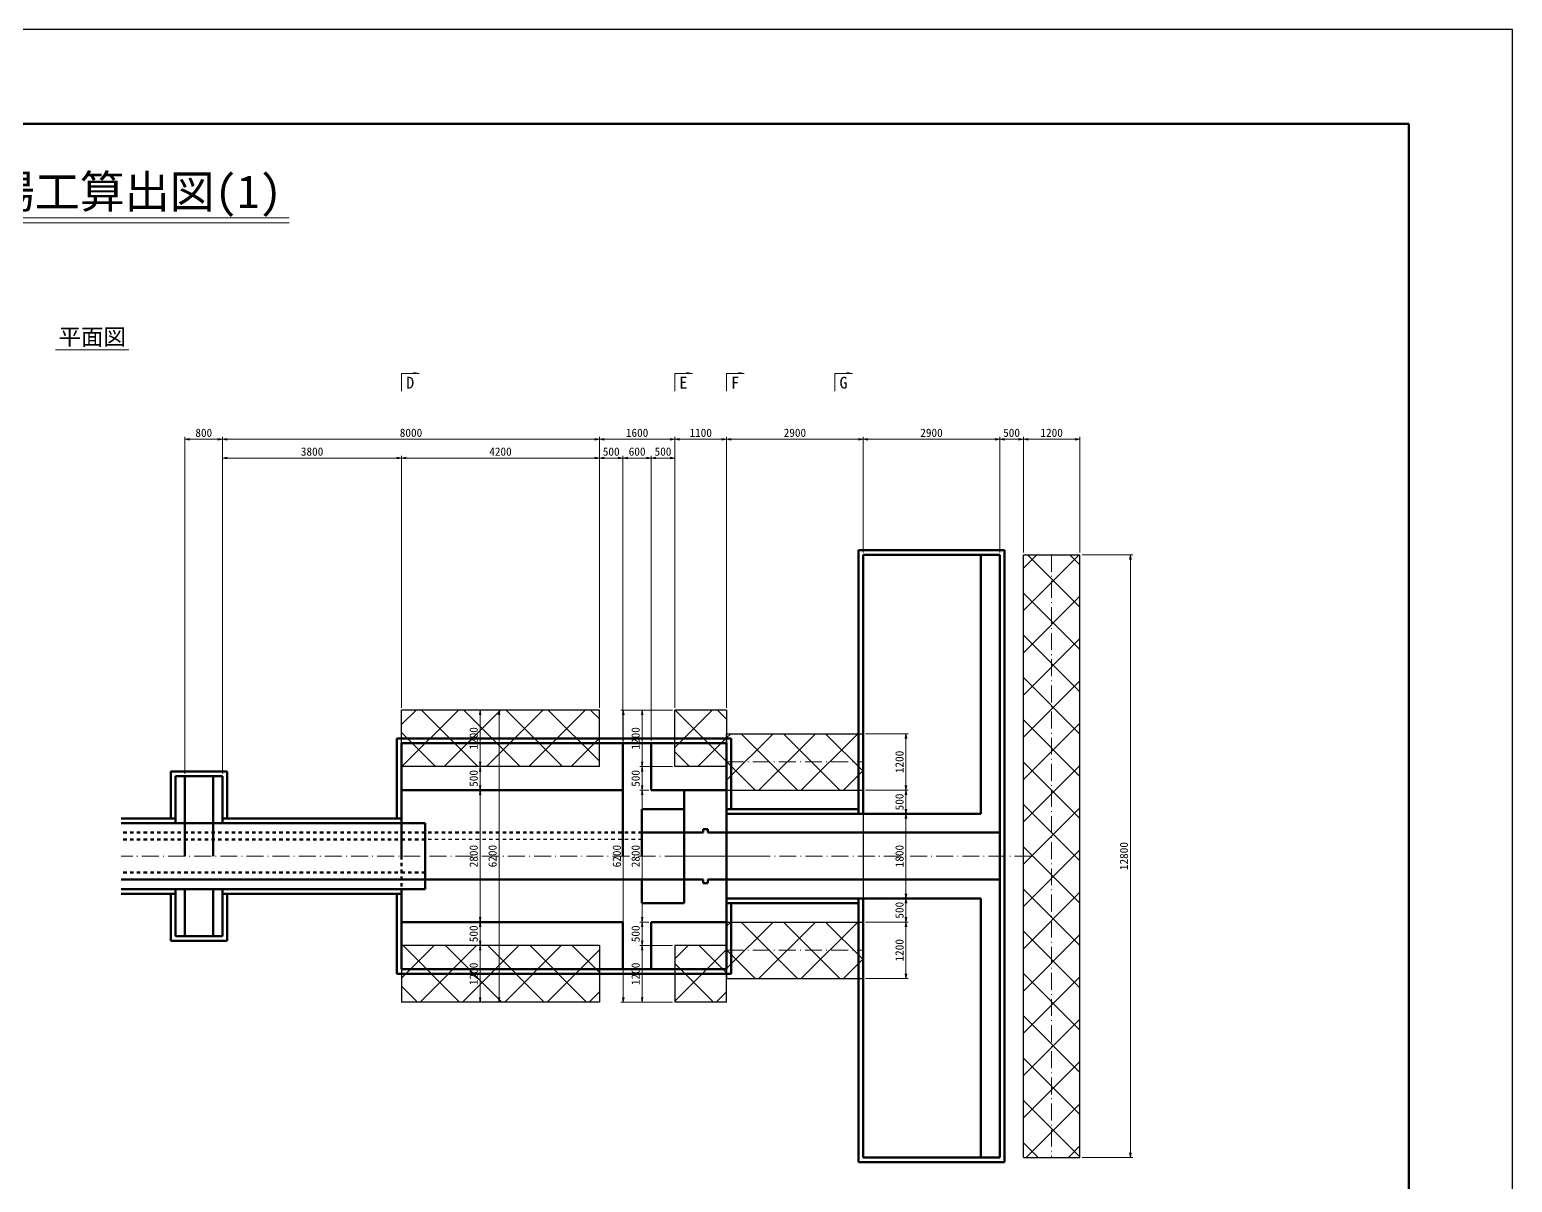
# Model space of a CAD drawing. Header units: millimetres. Extents: x 24033 to 83433, y -97239 to -13239.
# Drawn here: x 51956 to 83433, y -37718 to -13239 of the extents above; entities that cross this region are included whole.
import ezdxf
from ezdxf.enums import TextEntityAlignment as Align

# ---------------------------------------------------------------- set-up
doc = ezdxf.new("R2010")
doc.units = ezdxf.units.MM
doc.header["$LTSCALE"] = 60
doc.header["$PDSIZE"] = 300
for name, pattern in [('SXF_一点短鎖線', [9.25, 6, -1.5, 0.25, -1.5]), ('SXF_跳び破線', [12, 6, -6]), ('破線', [7.5, 6, -1.5])]:
    doc.linetypes.add(name, pattern=pattern)
doc.layers.get('Defpoints').update_dxf_attribs({"color": 151})
for name, color, linetype, lineweight in [('D-BMK', 2, 'SXF_一点短鎖線', 13), ('D-BYP-STR4', 6, 'Continuous', 25), ('D-BYP-STR8', 150, 'Continuous', 50), ('D-STR', 1, 'Continuous', 50), ('D-STR-DIM', 7, 'Continuous', 13), ('D-STR-HTXT', 7, 'Continuous', 13), ('D-TTL', 2, 'Continuous', 140), ('D-TTL-LINE', 7, 'Continuous', 13), ('D-TTL-TXT', 7, 'Continuous', 13)]:
    doc.layers.add(name, color=color, linetype=linetype, lineweight=lineweight)
doc.styles.add('MS ゴシック', font='')
doc.styles.add('YOKO_GOTHIC', font='')
doc.styles.add('ＭＳ ゴシック', font='')
doc.styles.get('MS ゴシック').set_extended_font_data('MS Gothic')
doc.styles.get('YOKO_GOTHIC').set_extended_font_data('MS Gothic')
doc.styles.get('ＭＳ ゴシック').set_extended_font_data('MS Gothic')
doc.dimstyles.new('S50', dxfattribs={"dimscale": 50, "dimtxt": 3.5, "dimasz": 2, "dimexe": 1, "dimexo": 1, "dimgap": 1, "dimtad": 1, "dimdec": 0, "dimzin": 1, "dimdsep": 46, "dimtxsty": 'YOKO_GOTHIC', "dimblk": 'OPEN', "dimcen": 0, "dimclrd": 256, "dimclre": 256, "dimclrt": 256, "dimaunit": 1, "dimadec": 3, "dimazin": 0, "dimtfac": 1, "dimtdec": 0, "dimtix": 1, "dimtmove": 2, "dimatfit": 3, "dimldrblk": 'OPEN', "dimfxl": 1, "dimlwd": -1, "dimlwe": -1, "dimarcsym": 0})
pattern_1 = [(45, (131608.64, -25388.3), (-449.013, 449.013), [])]
pattern_2 = [(135, (131608.64, -25388.3), (-449.013, -449.013), [])]

# ---------------------------------------------------------------- blocks, each defined once
blk = doc.blocks.new('_Open')
at = {"color": 0, "linetype": 'ByBlock', "lineweight": -2}
for p, q in [((-1, 0.17), (0, 0)), ((-1, -0.17), (0, 0)), ((0, 0), (-1, 0))]:
    blk.add_line(p, q, dxfattribs=at)
blk = doc.blocks.new('*D804')
at = {"layer": 'D-STR-DIM', "transparency": 16777216}
for p, q in [((73052, -24340), (73052, -21888)), ((74152, -21938), (73152, -21938)), ((74252, -24340), (74252, -21888))]:
    blk.add_line(p, q, dxfattribs=at)
at = {"layer": 'Defpoints', "color": 0, "transparency": 16777216}
for p in [(73052, -21938), (73052, -24390), (74252, -24390)]:
    blk.add_point(p, dxfattribs=at)
at = {"layer": 'D-STR-DIM', "transparency": 16777216, "xscale": 100, "yscale": 100, "zscale": 100, "rotation": 180}
blk.add_blockref('_Open', (73052, -21938), dxfattribs=at)
at = {"layer": 'D-STR-DIM', "transparency": 16777216, "xscale": 100, "yscale": 100, "zscale": 100}
blk.add_blockref('_Open', (74252, -21938), dxfattribs=at)
at = {"layer": 'D-STR-DIM', "transparency": 16777216, "insert": (73652, -21801), "char_height": 175, "attachment_point": 5, "style": 'YOKO_GOTHIC'}
blk.add_mtext('1200', dxfattribs=at)
blk = doc.blocks.new('*D805')
at = {"layer": 'D-STR-DIM', "transparency": 16777216}
for p, q in [((72552, -24340), (72552, -21888)), ((72952, -21938), (72652, -21938)), ((73052, -24340), (73052, -21888))]:
    blk.add_line(p, q, dxfattribs=at)
at = {"layer": 'Defpoints', "color": 0, "transparency": 16777216}
for p in [(72552, -21938), (72552, -24390), (73052, -24390)]:
    blk.add_point(p, dxfattribs=at)
at = {"layer": 'D-STR-DIM', "transparency": 16777216, "xscale": 100, "yscale": 100, "zscale": 100, "rotation": 180}
blk.add_blockref('_Open', (72552, -21938), dxfattribs=at)
at = {"layer": 'D-STR-DIM', "transparency": 16777216, "xscale": 100, "yscale": 100, "zscale": 100}
blk.add_blockref('_Open', (73052, -21938), dxfattribs=at)
at = {"layer": 'D-STR-DIM', "transparency": 16777216, "insert": (72802, -21801), "char_height": 175, "attachment_point": 5, "style": 'YOKO_GOTHIC'}
blk.add_mtext('500', dxfattribs=at)
blk = doc.blocks.new('*D806')
at = {"layer": 'D-STR-DIM', "transparency": 16777216}
for p, q in [((69652, -24340), (69652, -21888)), ((72452, -21938), (69752, -21938)), ((72552, -24340), (72552, -21888))]:
    blk.add_line(p, q, dxfattribs=at)
at = {"layer": 'Defpoints', "color": 0, "transparency": 16777216}
for p in [(69652, -21938), (69652, -24390), (72552, -24390)]:
    blk.add_point(p, dxfattribs=at)
at = {"layer": 'D-STR-DIM', "transparency": 16777216, "xscale": 100, "yscale": 100, "zscale": 100, "rotation": 180}
blk.add_blockref('_Open', (69652, -21938), dxfattribs=at)
at = {"layer": 'D-STR-DIM', "transparency": 16777216, "xscale": 100, "yscale": 100, "zscale": 100}
blk.add_blockref('_Open', (72552, -21938), dxfattribs=at)
at = {"layer": 'D-STR-DIM', "transparency": 16777216, "insert": (71102, -21801), "char_height": 175, "attachment_point": 5, "style": 'YOKO_GOTHIC'}
blk.add_mtext('2900', dxfattribs=at)
blk = doc.blocks.new('*D807')
at = {"layer": 'D-STR-DIM', "transparency": 16777216}
for p, q in [((66752, -27640), (66752, -21888)), ((69552, -21938), (66852, -21938)), ((69652, -24340), (69652, -21888))]:
    blk.add_line(p, q, dxfattribs=at)
at = {"layer": 'Defpoints', "color": 0, "transparency": 16777216}
for p in [(66752, -21938), (69652, -24390), (66752, -27690)]:
    blk.add_point(p, dxfattribs=at)
at = {"layer": 'D-STR-DIM', "transparency": 16777216, "xscale": 100, "yscale": 100, "zscale": 100, "rotation": 180}
blk.add_blockref('_Open', (66752, -21938), dxfattribs=at)
at = {"layer": 'D-STR-DIM', "transparency": 16777216, "xscale": 100, "yscale": 100, "zscale": 100}
blk.add_blockref('_Open', (69652, -21938), dxfattribs=at)
at = {"layer": 'D-STR-DIM', "transparency": 16777216, "insert": (68202, -21801), "char_height": 175, "attachment_point": 5, "style": 'YOKO_GOTHIC'}
blk.add_mtext('2900', dxfattribs=at)
blk = doc.blocks.new('*D808')
at = {"layer": 'D-STR-DIM', "transparency": 16777216}
for p, q in [((65652, -27640), (65652, -21888)), ((66652, -21938), (65752, -21938)), ((66752, -27640), (66752, -21888))]:
    blk.add_line(p, q, dxfattribs=at)
at = {"layer": 'Defpoints', "color": 0, "transparency": 16777216}
for p in [(65652, -21938), (65652, -27690), (66752, -27690)]:
    blk.add_point(p, dxfattribs=at)
at = {"layer": 'D-STR-DIM', "transparency": 16777216, "xscale": 100, "yscale": 100, "zscale": 100, "rotation": 180}
blk.add_blockref('_Open', (65652, -21938), dxfattribs=at)
at = {"layer": 'D-STR-DIM', "transparency": 16777216, "xscale": 100, "yscale": 100, "zscale": 100}
blk.add_blockref('_Open', (66752, -21938), dxfattribs=at)
at = {"layer": 'D-STR-DIM', "transparency": 16777216, "insert": (66202, -21801), "char_height": 175, "attachment_point": 5, "style": 'YOKO_GOTHIC'}
blk.add_mtext('1100', dxfattribs=at)
blk = doc.blocks.new('*D809')
at = {"layer": 'D-STR-DIM', "transparency": 16777216}
for p, q in [((64052, -27640), (64052, -21888)), ((65552, -21938), (64152, -21938)), ((65652, -27640), (65652, -21888))]:
    blk.add_line(p, q, dxfattribs=at)
at = {"layer": 'Defpoints', "color": 0, "transparency": 16777216}
for p in [(64052, -21938), (64052, -27690), (65652, -27690)]:
    blk.add_point(p, dxfattribs=at)
at = {"layer": 'D-STR-DIM', "transparency": 16777216, "xscale": 100, "yscale": 100, "zscale": 100, "rotation": 180}
blk.add_blockref('_Open', (64052, -21938), dxfattribs=at)
at = {"layer": 'D-STR-DIM', "transparency": 16777216, "xscale": 100, "yscale": 100, "zscale": 100}
blk.add_blockref('_Open', (65652, -21938), dxfattribs=at)
at = {"layer": 'D-STR-DIM', "transparency": 16777216, "insert": (64852, -21801), "char_height": 175, "attachment_point": 5, "style": 'YOKO_GOTHIC'}
blk.add_mtext('1600', dxfattribs=at)
blk = doc.blocks.new('*D810')
at = {"layer": 'D-STR-DIM', "transparency": 16777216}
for p, q in [((56052, -29040), (56052, -21888)), ((63952, -21938), (56152, -21938)), ((64052, -27640), (64052, -21888))]:
    blk.add_line(p, q, dxfattribs=at)
at = {"layer": 'Defpoints', "color": 0, "transparency": 16777216}
for p in [(56052, -21938), (64052, -27690), (56052, -29090)]:
    blk.add_point(p, dxfattribs=at)
at = {"layer": 'D-STR-DIM', "transparency": 16777216, "xscale": 100, "yscale": 100, "zscale": 100, "rotation": 180}
blk.add_blockref('_Open', (56052, -21938), dxfattribs=at)
at = {"layer": 'D-STR-DIM', "transparency": 16777216, "xscale": 100, "yscale": 100, "zscale": 100}
blk.add_blockref('_Open', (64052, -21938), dxfattribs=at)
at = {"layer": 'D-STR-DIM', "transparency": 16777216, "insert": (60052, -21801), "char_height": 175, "attachment_point": 5, "style": 'YOKO_GOTHIC'}
blk.add_mtext('8000', dxfattribs=at)
blk = doc.blocks.new('*D811')
at = {"layer": 'D-STR-DIM', "transparency": 16777216}
for p, q in [((55252, -29040), (55252, -21888)), ((55952, -21938), (55352, -21938)), ((56052, -29040), (56052, -21888))]:
    blk.add_line(p, q, dxfattribs=at)
at = {"layer": 'Defpoints', "color": 0, "transparency": 16777216}
for p in [(55252, -21938), (55252, -29090), (56052, -29090)]:
    blk.add_point(p, dxfattribs=at)
at = {"layer": 'D-STR-DIM', "transparency": 16777216, "xscale": 100, "yscale": 100, "zscale": 100, "rotation": 180}
blk.add_blockref('_Open', (55252, -21938), dxfattribs=at)
at = {"layer": 'D-STR-DIM', "transparency": 16777216, "xscale": 100, "yscale": 100, "zscale": 100}
blk.add_blockref('_Open', (56052, -21938), dxfattribs=at)
at = {"layer": 'D-STR-DIM', "transparency": 16777216, "insert": (55652, -21801), "char_height": 175, "attachment_point": 5, "style": 'YOKO_GOTHIC'}
blk.add_mtext('800', dxfattribs=at)
blk = doc.blocks.new('*D817')
at = {"layer": 'D-STR-DIM', "transparency": 16777216}
for p, q in [((64052, -27640), (64052, -22288)), ((64152, -22338), (64452, -22338)), ((64552, -28340), (64552, -22288))]:
    blk.add_line(p, q, dxfattribs=at)
at = {"layer": 'Defpoints', "color": 0, "transparency": 16777216}
for p in [(64552, -22338), (64052, -27690), (64552, -28390)]:
    blk.add_point(p, dxfattribs=at)
at = {"layer": 'D-STR-DIM', "transparency": 16777216, "xscale": 100, "yscale": 100, "zscale": 100, "rotation": 180}
blk.add_blockref('_Open', (64052, -22338), dxfattribs=at)
at = {"layer": 'D-STR-DIM', "transparency": 16777216, "xscale": 100, "yscale": 100, "zscale": 100}
blk.add_blockref('_Open', (64552, -22338), dxfattribs=at)
at = {"layer": 'D-STR-DIM', "transparency": 16777216, "insert": (64302, -22201), "char_height": 175, "attachment_point": 5, "style": 'YOKO_GOTHIC'}
blk.add_mtext('500', dxfattribs=at)
blk = doc.blocks.new('*D818')
at = {"layer": 'D-STR-DIM', "transparency": 16777216}
for p, q in [((64552, -28340), (64552, -22288)), ((64652, -22338), (65052, -22338)), ((65152, -28340), (65152, -22288))]:
    blk.add_line(p, q, dxfattribs=at)
at = {"layer": 'Defpoints', "color": 0, "transparency": 16777216}
for p in [(65152, -22338), (64552, -28390), (65152, -28390)]:
    blk.add_point(p, dxfattribs=at)
at = {"layer": 'D-STR-DIM', "transparency": 16777216, "xscale": 100, "yscale": 100, "zscale": 100, "rotation": 180}
blk.add_blockref('_Open', (64552, -22338), dxfattribs=at)
at = {"layer": 'D-STR-DIM', "transparency": 16777216, "xscale": 100, "yscale": 100, "zscale": 100}
blk.add_blockref('_Open', (65152, -22338), dxfattribs=at)
at = {"layer": 'D-STR-DIM', "transparency": 16777216, "insert": (64852, -22201), "char_height": 175, "attachment_point": 5, "style": 'YOKO_GOTHIC'}
blk.add_mtext('600', dxfattribs=at)
blk = doc.blocks.new('*D819')
at = {"layer": 'D-STR-DIM', "transparency": 16777216}
for p, q in [((65152, -28340), (65152, -22288)), ((65252, -22338), (65552, -22338)), ((65652, -27640), (65652, -22288))]:
    blk.add_line(p, q, dxfattribs=at)
at = {"layer": 'Defpoints', "color": 0, "transparency": 16777216}
for p in [(65652, -22338), (65652, -27690), (65152, -28390)]:
    blk.add_point(p, dxfattribs=at)
at = {"layer": 'D-STR-DIM', "transparency": 16777216, "xscale": 100, "yscale": 100, "zscale": 100, "rotation": 180}
blk.add_blockref('_Open', (65152, -22338), dxfattribs=at)
at = {"layer": 'D-STR-DIM', "transparency": 16777216, "xscale": 100, "yscale": 100, "zscale": 100}
blk.add_blockref('_Open', (65652, -22338), dxfattribs=at)
at = {"layer": 'D-STR-DIM', "transparency": 16777216, "insert": (65402, -22201), "char_height": 175, "attachment_point": 5, "style": 'YOKO_GOTHIC'}
blk.add_mtext('500', dxfattribs=at)
blk = doc.blocks.new('*D820')
at = {"layer": 'D-STR-DIM', "transparency": 16777216}
for p, q in [((56052, -29040), (56052, -22288)), ((56152, -22338), (59752, -22338)), ((59852, -27640), (59852, -22288))]:
    blk.add_line(p, q, dxfattribs=at)
at = {"layer": 'Defpoints', "color": 0, "transparency": 16777216}
for p in [(59852, -22338), (59852, -27690), (56052, -29090)]:
    blk.add_point(p, dxfattribs=at)
at = {"layer": 'D-STR-DIM', "transparency": 16777216, "xscale": 100, "yscale": 100, "zscale": 100, "rotation": 180}
blk.add_blockref('_Open', (56052, -22338), dxfattribs=at)
at = {"layer": 'D-STR-DIM', "transparency": 16777216, "xscale": 100, "yscale": 100, "zscale": 100}
blk.add_blockref('_Open', (59852, -22338), dxfattribs=at)
at = {"layer": 'D-STR-DIM', "transparency": 16777216, "insert": (57952, -22201), "char_height": 175, "attachment_point": 5, "style": 'YOKO_GOTHIC'}
blk.add_mtext('3800', dxfattribs=at)
blk = doc.blocks.new('*D821')
at = {"layer": 'D-STR-DIM', "transparency": 16777216}
for p, q in [((59852, -27640), (59852, -22288)), ((59952, -22338), (63952, -22338)), ((64052, -27640), (64052, -22288))]:
    blk.add_line(p, q, dxfattribs=at)
at = {"layer": 'Defpoints', "color": 0, "transparency": 16777216}
for p in [(64052, -22338), (59852, -27690), (64052, -27690)]:
    blk.add_point(p, dxfattribs=at)
at = {"layer": 'D-STR-DIM', "transparency": 16777216, "xscale": 100, "yscale": 100, "zscale": 100, "rotation": 180}
blk.add_blockref('_Open', (59852, -22338), dxfattribs=at)
at = {"layer": 'D-STR-DIM', "transparency": 16777216, "xscale": 100, "yscale": 100, "zscale": 100}
blk.add_blockref('_Open', (64052, -22338), dxfattribs=at)
at = {"layer": 'D-STR-DIM', "transparency": 16777216, "insert": (61952, -22201), "char_height": 175, "attachment_point": 5, "style": 'YOKO_GOTHIC'}
blk.add_mtext('4200', dxfattribs=at)
blk = doc.blocks.new('*D834')
at = {"layer": 'D-STR-DIM', "transparency": 16777216}
for p, q in [((74302, -24390), (75376, -24390)), ((75326, -24490), (75326, -37090)), ((74302, -37190), (75376, -37190))]:
    blk.add_line(p, q, dxfattribs=at)
at = {"layer": 'Defpoints', "color": 0, "transparency": 16777216}
for p in [(74252, -24390), (74252, -37190), (75326, -37190)]:
    blk.add_point(p, dxfattribs=at)
at = {"layer": 'D-STR-DIM', "transparency": 16777216, "xscale": 100, "yscale": 100, "zscale": 100}
for p, rotation in [((75326, -24390), 90), ((75326, -37190), 270)]:
    blk.add_blockref('_Open', p, dxfattribs=dict(at, rotation=rotation))
at = {"layer": 'D-STR-DIM', "transparency": 16777216, "insert": (75188, -30790), "char_height": 175, "attachment_point": 5, "rotation": 90, "style": 'YOKO_GOTHIC'}
blk.add_mtext('12800', dxfattribs=at)
blk = doc.blocks.new('*D835')
at = {"layer": 'D-STR-DIM', "transparency": 16777216}
for p, q in [((69702, -28190), (70610, -28190)), ((70560, -28290), (70560, -29290)), ((69702, -29390), (70610, -29390))]:
    blk.add_line(p, q, dxfattribs=at)
at = {"layer": 'Defpoints', "color": 0, "transparency": 16777216}
for p in [(69652, -28190), (69652, -29390), (70560, -29390)]:
    blk.add_point(p, dxfattribs=at)
at = {"layer": 'D-STR-DIM', "transparency": 16777216, "xscale": 100, "yscale": 100, "zscale": 100}
for p, rotation in [((70560, -28190), 90), ((70560, -29390), 270)]:
    blk.add_blockref('_Open', p, dxfattribs=dict(at, rotation=rotation))
at = {"layer": 'D-STR-DIM', "transparency": 16777216, "insert": (70423, -28790), "char_height": 175, "attachment_point": 5, "rotation": 90, "style": 'YOKO_GOTHIC'}
blk.add_mtext('1200', dxfattribs=at)
blk = doc.blocks.new('*D836')
at = {"layer": 'D-STR-DIM', "transparency": 16777216}
for p, q in [((69702, -29390), (70610, -29390)), ((70560, -29490), (70560, -29790))]:
    blk.add_line(p, q, dxfattribs=at)
at = {"layer": 'Defpoints', "color": 0, "transparency": 16777216}
for p in [(69652, -29390), (70560, -29890), (70560, -29890)]:
    blk.add_point(p, dxfattribs=at)
at = {"layer": 'D-STR-DIM', "transparency": 16777216, "xscale": 100, "yscale": 100, "zscale": 100}
for p, rotation in [((70560, -29390), 90), ((70560, -29890), 270)]:
    blk.add_blockref('_Open', p, dxfattribs=dict(at, rotation=rotation))
at = {"layer": 'D-STR-DIM', "transparency": 16777216, "insert": (70423, -29640), "char_height": 175, "attachment_point": 5, "rotation": 90, "style": 'YOKO_GOTHIC'}
blk.add_mtext('500', dxfattribs=at)
blk = doc.blocks.new('*D837')
at = {"layer": 'D-STR-DIM', "transparency": 16777216}
blk.add_line((70560, -29990), (70560, -31590), dxfattribs=at)
at = {"layer": 'Defpoints', "color": 0, "transparency": 16777216}
for p in [(70560, -29890), (70560, -31690), (70560, -31690)]:
    blk.add_point(p, dxfattribs=at)
at = {"layer": 'D-STR-DIM', "transparency": 16777216, "xscale": 100, "yscale": 100, "zscale": 100}
for p, rotation in [((70560, -29890), 90), ((70560, -31690), 270)]:
    blk.add_blockref('_Open', p, dxfattribs=dict(at, rotation=rotation))
at = {"layer": 'D-STR-DIM', "transparency": 16777216, "insert": (70423, -30790), "char_height": 175, "attachment_point": 5, "rotation": 90, "style": 'YOKO_GOTHIC'}
blk.add_mtext('1800', dxfattribs=at)
blk = doc.blocks.new('*D838')
at = {"layer": 'D-STR-DIM', "transparency": 16777216}
for p, q in [((70560, -31790), (70560, -32090)), ((69702, -32190), (70610, -32190))]:
    blk.add_line(p, q, dxfattribs=at)
at = {"layer": 'Defpoints', "color": 0, "transparency": 16777216}
for p in [(70560, -31690), (69652, -32190), (70560, -32190)]:
    blk.add_point(p, dxfattribs=at)
at = {"layer": 'D-STR-DIM', "transparency": 16777216, "xscale": 100, "yscale": 100, "zscale": 100}
for p, rotation in [((70560, -31690), 90), ((70560, -32190), 270)]:
    blk.add_blockref('_Open', p, dxfattribs=dict(at, rotation=rotation))
at = {"layer": 'D-STR-DIM', "transparency": 16777216, "insert": (70423, -31940), "char_height": 175, "attachment_point": 5, "rotation": 90, "style": 'YOKO_GOTHIC'}
blk.add_mtext('500', dxfattribs=at)
blk = doc.blocks.new('*D839')
at = {"layer": 'D-STR-DIM', "transparency": 16777216}
for p, q in [((69702, -32190), (70610, -32190)), ((70560, -32290), (70560, -33290)), ((69702, -33390), (70610, -33390))]:
    blk.add_line(p, q, dxfattribs=at)
at = {"layer": 'Defpoints', "color": 0, "transparency": 16777216}
for p in [(69652, -32190), (69652, -33390), (70560, -33390)]:
    blk.add_point(p, dxfattribs=at)
at = {"layer": 'D-STR-DIM', "transparency": 16777216, "xscale": 100, "yscale": 100, "zscale": 100}
for p, rotation in [((70560, -32190), 90), ((70560, -33390), 270)]:
    blk.add_blockref('_Open', p, dxfattribs=dict(at, rotation=rotation))
at = {"layer": 'D-STR-DIM', "transparency": 16777216, "insert": (70423, -32790), "char_height": 175, "attachment_point": 5, "rotation": 90, "style": 'YOKO_GOTHIC'}
blk.add_mtext('1200', dxfattribs=at)
blk = doc.blocks.new('*D840')
at = {"layer": 'D-STR-DIM', "transparency": 16777216}
for p, q in [((65602, -27690), (64909, -27690)), ((64959, -27790), (64959, -28790)), ((65602, -28890), (64909, -28890))]:
    blk.add_line(p, q, dxfattribs=at)
at = {"layer": 'Defpoints', "color": 0, "transparency": 16777216}
for p in [(65652, -27690), (64959, -28890), (65652, -28890)]:
    blk.add_point(p, dxfattribs=at)
at = {"layer": 'D-STR-DIM', "transparency": 16777216, "xscale": 100, "yscale": 100, "zscale": 100}
for p, rotation in [((64959, -27690), 90), ((64959, -28890), 270)]:
    blk.add_blockref('_Open', p, dxfattribs=dict(at, rotation=rotation))
at = {"layer": 'D-STR-DIM', "transparency": 16777216, "insert": (64821, -28290), "char_height": 175, "attachment_point": 5, "rotation": 90, "style": 'YOKO_GOTHIC'}
blk.add_mtext('1200', dxfattribs=at)
blk = doc.blocks.new('*D841')
at = {"layer": 'D-STR-DIM', "transparency": 16777216}
for p, q in [((65602, -28890), (64909, -28890)), ((64959, -28990), (64959, -29290)), ((65102, -29390), (64909, -29390))]:
    blk.add_line(p, q, dxfattribs=at)
at = {"layer": 'Defpoints', "color": 0, "transparency": 16777216}
for p in [(65652, -28890), (64959, -29390), (65152, -29390)]:
    blk.add_point(p, dxfattribs=at)
at = {"layer": 'D-STR-DIM', "transparency": 16777216, "xscale": 100, "yscale": 100, "zscale": 100}
for p, rotation in [((64959, -28890), 90), ((64959, -29390), 270)]:
    blk.add_blockref('_Open', p, dxfattribs=dict(at, rotation=rotation))
at = {"layer": 'D-STR-DIM', "transparency": 16777216, "insert": (64821, -29140), "char_height": 175, "attachment_point": 5, "rotation": 90, "style": 'YOKO_GOTHIC'}
blk.add_mtext('500', dxfattribs=at)
blk = doc.blocks.new('*D842')
at = {"layer": 'D-STR-DIM', "transparency": 16777216}
for p, q in [((65102, -29390), (64909, -29390)), ((64959, -29490), (64959, -32090)), ((65102, -32190), (64909, -32190))]:
    blk.add_line(p, q, dxfattribs=at)
at = {"layer": 'Defpoints', "color": 0, "transparency": 16777216}
for p in [(65152, -29390), (64959, -32190), (65152, -32190)]:
    blk.add_point(p, dxfattribs=at)
at = {"layer": 'D-STR-DIM', "transparency": 16777216, "xscale": 100, "yscale": 100, "zscale": 100}
for p, rotation in [((64959, -29390), 90), ((64959, -32190), 270)]:
    blk.add_blockref('_Open', p, dxfattribs=dict(at, rotation=rotation))
at = {"layer": 'D-STR-DIM', "transparency": 16777216, "insert": (64821, -30790), "char_height": 175, "attachment_point": 5, "rotation": 90, "style": 'YOKO_GOTHIC'}
blk.add_mtext('2800', dxfattribs=at)
blk = doc.blocks.new('*D843')
at = {"layer": 'D-STR-DIM', "transparency": 16777216}
for p, q in [((65102, -32190), (64909, -32190)), ((64959, -32290), (64959, -32590)), ((65602, -32690), (64909, -32690))]:
    blk.add_line(p, q, dxfattribs=at)
at = {"layer": 'Defpoints', "color": 0, "transparency": 16777216}
for p in [(65152, -32190), (64959, -32690), (65652, -32690)]:
    blk.add_point(p, dxfattribs=at)
at = {"layer": 'D-STR-DIM', "transparency": 16777216, "xscale": 100, "yscale": 100, "zscale": 100}
for p, rotation in [((64959, -32190), 90), ((64959, -32690), 270)]:
    blk.add_blockref('_Open', p, dxfattribs=dict(at, rotation=rotation))
at = {"layer": 'D-STR-DIM', "transparency": 16777216, "insert": (64821, -32440), "char_height": 175, "attachment_point": 5, "rotation": 90, "style": 'YOKO_GOTHIC'}
blk.add_mtext('500', dxfattribs=at)
blk = doc.blocks.new('*D844')
at = {"layer": 'D-STR-DIM', "transparency": 16777216}
for p, q in [((65602, -32690), (64909, -32690)), ((64959, -32790), (64959, -33790)), ((65602, -33890), (64909, -33890))]:
    blk.add_line(p, q, dxfattribs=at)
at = {"layer": 'Defpoints', "color": 0, "transparency": 16777216}
for p in [(65652, -32690), (64959, -33890), (65652, -33890)]:
    blk.add_point(p, dxfattribs=at)
at = {"layer": 'D-STR-DIM', "transparency": 16777216, "xscale": 100, "yscale": 100, "zscale": 100}
for p, rotation in [((64959, -32690), 90), ((64959, -33890), 270)]:
    blk.add_blockref('_Open', p, dxfattribs=dict(at, rotation=rotation))
at = {"layer": 'D-STR-DIM', "transparency": 16777216, "insert": (64821, -33290), "char_height": 175, "attachment_point": 5, "rotation": 90, "style": 'YOKO_GOTHIC'}
blk.add_mtext('1200', dxfattribs=at)
blk = doc.blocks.new('*D726')
at = {"layer": 'D-STR-DIM', "transparency": 16777216}
for p, q in [((65602, -27690), (64509, -27690)), ((64559, -33790), (64559, -27790)), ((65602, -33890), (64509, -33890))]:
    blk.add_line(p, q, dxfattribs=at)
at = {"layer": 'Defpoints', "color": 0, "transparency": 16777216}
for p in [(64559, -27690), (65652, -27690), (65652, -33890)]:
    blk.add_point(p, dxfattribs=at)
at = {"layer": 'D-STR-DIM', "transparency": 16777216, "xscale": 100, "yscale": 100, "zscale": 100}
for p, rotation in [((64559, -27690), 90), ((64559, -33890), 270)]:
    blk.add_blockref('_Open', p, dxfattribs=dict(at, rotation=rotation))
at = {"layer": 'D-STR-DIM', "transparency": 16777216, "insert": (64421, -30790), "char_height": 175, "attachment_point": 5, "rotation": 90, "style": 'YOKO_GOTHIC'}
blk.add_mtext('6200', dxfattribs=at)
blk = doc.blocks.new('*D845')
at = {"layer": 'D-STR-DIM', "transparency": 16777216}
blk.add_line((61521, -27790), (61521, -28790), dxfattribs=at)
at = {"layer": 'Defpoints', "color": 0, "transparency": 16777216}
for p in [(61521, -27690), (61521, -28890), (61521, -28890)]:
    blk.add_point(p, dxfattribs=at)
at = {"layer": 'D-STR-DIM', "transparency": 16777216, "xscale": 100, "yscale": 100, "zscale": 100}
for p, rotation in [((61521, -27690), 90), ((61521, -28890), 270)]:
    blk.add_blockref('_Open', p, dxfattribs=dict(at, rotation=rotation))
at = {"layer": 'D-STR-DIM', "transparency": 16777216, "insert": (61383, -28290), "char_height": 175, "attachment_point": 5, "rotation": 90, "style": 'YOKO_GOTHIC'}
blk.add_mtext('1200', dxfattribs=at)
blk = doc.blocks.new('*D846')
at = {"layer": 'D-STR-DIM', "transparency": 16777216}
blk.add_line((61521, -28990), (61521, -29290), dxfattribs=at)
at = {"layer": 'Defpoints', "color": 0, "transparency": 16777216}
for p in [(61521, -28890), (61521, -29390), (61521, -29390)]:
    blk.add_point(p, dxfattribs=at)
at = {"layer": 'D-STR-DIM', "transparency": 16777216, "xscale": 100, "yscale": 100, "zscale": 100}
for p, rotation in [((61521, -28890), 90), ((61521, -29390), 270)]:
    blk.add_blockref('_Open', p, dxfattribs=dict(at, rotation=rotation))
at = {"layer": 'D-STR-DIM', "transparency": 16777216, "insert": (61383, -29140), "char_height": 175, "attachment_point": 5, "rotation": 90, "style": 'YOKO_GOTHIC'}
blk.add_mtext('500', dxfattribs=at)
blk = doc.blocks.new('*D847')
at = {"layer": 'D-STR-DIM', "transparency": 16777216}
blk.add_line((61521, -29490), (61521, -32090), dxfattribs=at)
at = {"layer": 'Defpoints', "color": 0, "transparency": 16777216}
for p in [(61521, -29390), (61521, -32190), (61521, -32190)]:
    blk.add_point(p, dxfattribs=at)
at = {"layer": 'D-STR-DIM', "transparency": 16777216, "xscale": 100, "yscale": 100, "zscale": 100}
for p, rotation in [((61521, -29390), 90), ((61521, -32190), 270)]:
    blk.add_blockref('_Open', p, dxfattribs=dict(at, rotation=rotation))
at = {"layer": 'D-STR-DIM', "transparency": 16777216, "insert": (61383, -30790), "char_height": 175, "attachment_point": 5, "rotation": 90, "style": 'YOKO_GOTHIC'}
blk.add_mtext('2800', dxfattribs=at)
blk = doc.blocks.new('*D848')
at = {"layer": 'D-STR-DIM', "transparency": 16777216}
blk.add_line((61521, -32290), (61521, -32590), dxfattribs=at)
at = {"layer": 'Defpoints', "color": 0, "transparency": 16777216}
for p in [(61521, -32190), (61521, -32690), (61521, -32690)]:
    blk.add_point(p, dxfattribs=at)
at = {"layer": 'D-STR-DIM', "transparency": 16777216, "xscale": 100, "yscale": 100, "zscale": 100}
for p, rotation in [((61521, -32190), 90), ((61521, -32690), 270)]:
    blk.add_blockref('_Open', p, dxfattribs=dict(at, rotation=rotation))
at = {"layer": 'D-STR-DIM', "transparency": 16777216, "insert": (61383, -32440), "char_height": 175, "attachment_point": 5, "rotation": 90, "style": 'YOKO_GOTHIC'}
blk.add_mtext('500', dxfattribs=at)
blk = doc.blocks.new('*D849')
at = {"layer": 'D-STR-DIM', "transparency": 16777216}
blk.add_line((61521, -32790), (61521, -33790), dxfattribs=at)
at = {"layer": 'Defpoints', "color": 0, "transparency": 16777216}
for p in [(61521, -32690), (61521, -33890), (61521, -33890)]:
    blk.add_point(p, dxfattribs=at)
at = {"layer": 'D-STR-DIM', "transparency": 16777216, "xscale": 100, "yscale": 100, "zscale": 100}
for p, rotation in [((61521, -32690), 90), ((61521, -33890), 270)]:
    blk.add_blockref('_Open', p, dxfattribs=dict(at, rotation=rotation))
at = {"layer": 'D-STR-DIM', "transparency": 16777216, "insert": (61383, -33290), "char_height": 175, "attachment_point": 5, "rotation": 90, "style": 'YOKO_GOTHIC'}
blk.add_mtext('1200', dxfattribs=at)
blk = doc.blocks.new('*D727')
at = {"layer": 'D-STR-DIM', "transparency": 16777216}
blk.add_line((61921, -27790), (61921, -33790), dxfattribs=at)
at = {"layer": 'Defpoints', "color": 0, "transparency": 16777216}
for p in [(61921, -27690), (61921, -33890), (61921, -33890)]:
    blk.add_point(p, dxfattribs=at)
at = {"layer": 'D-STR-DIM', "transparency": 16777216, "xscale": 100, "yscale": 100, "zscale": 100}
for p, rotation in [((61921, -27690), 90), ((61921, -33890), 270)]:
    blk.add_blockref('_Open', p, dxfattribs=dict(at, rotation=rotation))
at = {"layer": 'D-STR-DIM', "transparency": 16777216, "insert": (61783, -30790), "char_height": 175, "attachment_point": 5, "rotation": 90, "style": 'YOKO_GOTHIC'}
blk.add_mtext('6200', dxfattribs=at)

msp = doc.modelspace()

# ---------------------------------------------------------------- hatches: boundary and pattern name
at = {"layer": 'D-BYP-STR4'}
h = msp.add_hatch(dxfattribs=at)
h.set_pattern_fill('ANSI31', color=0, scale=200)
h.set_pattern_definition(pattern_1)
h.paths.add_polyline_path([(73052, -37189.9), (74252, -37189.9), (74252, -24389.9), (73052, -24389.9)])
h = msp.add_hatch(dxfattribs=at)
h.set_pattern_fill('ANSI31', color=0, scale=200, angle=90)
h.set_pattern_definition(pattern_2)
h.paths.add_polyline_path([(73052, -37189.9), (74252, -37189.9), (74252, -24389.9), (73052, -24389.9)])
h = msp.add_hatch(dxfattribs=at)
h.set_pattern_fill('ANSI31', color=0, scale=200, angle=90)
h.set_pattern_definition(pattern_2)
h.paths.add_polyline_path([(59851.7, -27689.9), (59851.7, -28889.9), (64052, -28889.9), (64052, -27689.9)])
h = msp.add_hatch(dxfattribs=at)
h.set_pattern_fill('ANSI31', color=0, scale=200)
h.set_pattern_definition(pattern_1)
h.paths.add_polyline_path([(59851.7, -27689.9), (59851.7, -28889.9), (64052, -28889.9), (64052, -27689.9)])
h = msp.add_hatch(dxfattribs=at)
h.set_pattern_fill('ANSI31', color=0, scale=200)
h.set_pattern_definition(pattern_1)
h.paths.add_polyline_path([(65652, -28889.9), (66752, -28889.9), (66752, -27689.9), (65652, -27689.9)])
h = msp.add_hatch(dxfattribs=at)
h.set_pattern_fill('ANSI31', color=0, scale=200, angle=90)
h.set_pattern_definition(pattern_2)
h.paths.add_polyline_path([(66752, -28889.9), (66752, -27689.9), (65652, -27689.9), (65652, -28889.9)])
h = msp.add_hatch(dxfattribs=at)
h.set_pattern_fill('ANSI31', color=0, scale=200, angle=90)
h.set_pattern_definition(pattern_2)
h.paths.add_polyline_path([(69652, -29389.9), (69652, -28189.9), (66752, -28189.9), (66752, -29389.9)])
h = msp.add_hatch(dxfattribs=at)
h.set_pattern_fill('ANSI31', color=0, scale=200)
h.set_pattern_definition(pattern_1)
h.paths.add_polyline_path([(66752, -28189.9), (66752, -29389.9), (69652, -29389.9), (69652, -28189.9)])
h = msp.add_hatch(dxfattribs=at)
h.set_pattern_fill('ANSI31', color=0, scale=200, angle=90)
h.set_pattern_definition([(135, (131608.64, -29388.3), (-449.013, -449.013), [])])
h.paths.add_polyline_path([(69652, -32189.9), (66752, -32189.9), (66752, -33389.9), (69652, -33389.9)])
h = msp.add_hatch(dxfattribs=at)
h.set_pattern_fill('ANSI31', color=0, scale=200)
h.set_pattern_definition([(45, (131608.64, -29388.3), (-449.013, 449.013), [])])
h.paths.add_polyline_path([(69652, -32189.9), (66752, -32189.9), (66752, -33389.9), (69652, -33389.9)])
h = msp.add_hatch(dxfattribs=at)
h.set_pattern_fill('ANSI31', color=0, scale=200, angle=90)
h.set_pattern_definition(pattern_2)
h.paths.add_polyline_path([(64052, -33889.9), (64052, -32689.9), (59851.7, -32689.9), (59851.7, -33889.9)])
h = msp.add_hatch(dxfattribs=at)
h.set_pattern_fill('ANSI31', color=0, scale=200)
h.set_pattern_definition(pattern_1)
h.paths.add_polyline_path([(64052, -33889.9), (64052, -32689.9), (59851.7, -32689.9), (59851.7, -33889.9)])
h = msp.add_hatch(dxfattribs=at)
h.set_pattern_fill('ANSI31', color=0, scale=200)
h.set_pattern_definition(pattern_1)
h.paths.add_polyline_path([(65652, -33889.9), (66752, -33889.9), (66752, -32689.9), (65652, -32689.9)])
h = msp.add_hatch(dxfattribs=at)
h.set_pattern_fill('ANSI31', color=0, scale=200, angle=90)
h.set_pattern_definition(pattern_2)
h.paths.add_polyline_path([(65652, -32689.9), (65652, -33889.9), (66752, -33889.9), (66752, -32689.9)])

# ---------------------------------------------------------------- linework, layer by layer
at = {"layer": 'D-BMK', "color": 0, "linetype": 'SXF_一点短鎖線'}
for p, q in [((73652, -24389.9), (73652, -37189.9)), ((66752, -28789.9), (69652, -28789.9)), ((67464.9, -30789.9), (53901.8, -30789.9)), ((73227.2, -30789.9), (65767.2, -30789.9)), ((66752, -32789.9), (69652, -32789.9))]:
    msp.add_line(p, q, dxfattribs=at)
at = {"layer": 'D-BYP-STR4', "color": 1}
for p, q in [((73052, -37189.9), (73052, -24389.9)), ((73052, -24389.9), (74252, -24389.9)), ((74252, -37189.9), (74252, -24389.9)), ((64052, -27689.9), (59851.7, -27689.9)), ((59851.7, -28889.9), (59851.7, -27689.9)), ((64052, -28889.9), (64052, -27689.9)), ((66752, -27689.9), (65652, -27689.9)), ((65652, -28889.9), (65652, -27689.9)), ((66752, -27689.9), (66752, -28889.9)), ((66752, -28189.9), (69652, -28189.9)), ((66752, -29389.9), (66752, -28189.9)), ((69652, -29389.9), (69652, -28189.9)), ((64052, -28889.9), (59851.7, -28889.9)), ((66752, -28889.9), (65652, -28889.9)), ((66752, -29389.9), (69652, -29389.9)), ((66752, -32189.9), (69652, -32189.9)), ((66752, -32189.9), (66752, -33389.9)), ((69652, -32189.9), (69652, -33389.9)), ((64052, -32689.9), (59851.7, -32689.9)), ((59851.7, -32689.9), (59851.7, -33889.9)), ((64052, -32689.9), (64052, -33889.9)), ((66752, -32689.9), (65652, -32689.9)), ((65652, -32689.9), (65652, -33889.9)), ((66752, -33889.9), (66752, -32689.9)), ((66752, -33389.9), (69652, -33389.9)), ((64052, -33889.9), (59851.7, -33889.9)), ((66752, -33889.9), (65652, -33889.9)), ((73052, -37189.9), (74252, -37189.9))]:
    msp.add_line(p, q, dxfattribs=at)
at = {"layer": 'D-BYP-STR4', "color": 0}
msp.add_line((69652, -29889.9), (69652, -31689.9), dxfattribs=at)
at = {"layer": 'D-BYP-STR8', "color": 0}
for p, q in [((55051.7, -29989.9), (53901.8, -29989.9)), ((59851.7, -30089.9), (53901.8, -30089.9)), ((59851.7, -29989.9), (56051.7, -29989.9)), ((60351.7, -30789.9), (60351.7, -31489.9)), ((60351.7, -31289.9), (53901.8, -31289.9)), ((59851.7, -31489.9), (53901.8, -31489.9)), ((55051.7, -31589.9), (53901.8, -31589.9)), ((59851.7, -31589.9), (56051.7, -31589.9)), ((60351.7, -31489.9), (59851.7, -31489.9))]:
    msp.add_line(p, q, dxfattribs=at)
at = {"layer": 'D-BYP-STR8', "color": 0, "linetype": 'SXF_跳び破線', "ltscale": 0.2}
for p, q in [((60351.7, -30289.9), (53901.8, -30289.9)), ((60351.7, -30439.9), (53901.8, -30439.9)), ((60351.7, -31139.9), (53901.8, -31139.9))]:
    msp.add_line(p, q, dxfattribs=at)
at = {"layer": 'D-STR', "color": 0}
for p, q in [((72652, -24289.9), (69552, -24289.9)), ((69552, -29889.9), (69552, -24289.9)), ((72152, -24389.9), (69652, -24389.9)), ((69652, -29889.9), (69652, -24389.9)), ((72152, -29889.9), (72152, -24389.9)), ((72152, -28682), (72152, -24389.9)), ((72552, -37189.9), (72552, -24389.9)), ((72652, -37289.9), (72652, -24289.9)), ((72552, -34489.9), (72552, -27389.9)), ((66852, -28289.9), (59751.7, -28289.9)), ((59751.7, -29989.9), (59751.7, -28289.9)), ((66852, -28289.9), (66852, -29789.9)), ((66752, -28389.9), (59851.7, -28389.9)), ((59851.7, -30789.9), (59851.7, -28389.9)), ((64552, -30789.9), (64552, -28389.9)), ((65152, -29389.9), (65152, -28389.9)), ((66752, -28389.9), (66752, -33189.9)), ((56151.7, -28989.9), (54951.7, -28989.9)), ((56051.7, -29089.9), (55051.7, -29089.9)), ((55251.7, -29089.9), (55251.7, -30789.9)), ((55851.7, -30789.9), (55851.7, -29089.9)), ((64552, -29389.9), (59851.7, -29389.9)), ((66752, -29389.9), (65152, -29389.9)), ((65852, -29389.9), (65852, -31789.9)), ((65852, -29789.9), (64952, -29789.9)), ((64952, -29789.9), (64952, -30789.9)), ((66752, -29789.9), (69552, -29789.9)), ((66752, -31689.9), (66752, -29889.9)), ((66752, -29889.9), (72152, -29889.9)), ((59851.7, -30089.9), (60351.7, -30089.9)), ((59851.7, -30089.9), (60351.7, -30089.9)), ((60351.7, -30089.9), (60351.7, -30789.9)), ((60351.7, -30089.9), (60351.7, -30789.9)), ((66352, -30214.9), (66252, -30214.9)), ((66252, -30214.9), (66252, -30289.9)), ((66352, -30289.9), (66352, -30214.9)), ((65852, -30289.9), (64952, -30289.9)), ((66252, -30289.9), (65852, -30289.9)), ((66752, -30289.9), (66352, -30289.9)), ((66752, -30289.9), (72552, -30289.9)), ((60351.7, -30789.9), (60351.7, -31489.9)), ((60351.7, -31289.9), (64552, -31289.9)), ((64952, -31289.9), (64552, -31289.9)), ((64952, -31289.9), (64952, -31789.9)), ((65852, -31289.9), (64952, -31289.9)), ((66252, -31289.9), (65852, -31289.9)), ((66252, -31364.9), (66252, -31289.9)), ((66352, -31364.9), (66252, -31364.9)), ((66752, -31289.9), (66352, -31289.9)), ((66352, -31289.9), (66352, -31364.9)), ((66752, -31289.9), (72552, -31289.9)), ((59751.7, -33289.9), (59751.7, -31589.9)), ((59851.7, -33189.9), (59851.7, -31489.9)), ((60351.7, -31489.9), (59851.7, -31489.9)), ((65852, -31789.9), (64952, -31789.9)), ((66752, -31689.9), (72152, -31689.9)), ((66752, -31789.9), (69552, -31789.9)), ((66852, -31789.9), (66852, -33289.9)), ((69552, -37289.9), (69552, -31689.9)), ((69652, -37189.9), (69652, -31689.9)), ((72152, -37189.9), (72152, -31689.9)), ((59851.7, -32189.9), (64552, -32189.9)), ((64552, -32189.9), (64552, -33189.9)), ((65152, -32189.9), (65152, -33189.9)), ((66752, -32189.9), (65152, -32189.9)), ((66852, -33289.9), (59751.7, -33289.9)), ((66752, -33189.9), (59851.7, -33189.9)), ((72652, -37289.9), (69552, -37289.9)), ((72152, -37189.9), (69652, -37189.9))]:
    msp.add_line(p, q, dxfattribs=at)
at = {"layer": 'D-STR', "color": 0, "linetype": '破線', "ltscale": 100}
for p, q in [((72152, -24389.9), (72552, -24389.9)), ((72552, -37189.9), (72152, -37189.9))]:
    msp.add_line(p, q, dxfattribs=at)
at = {"layer": 'D-STR', "color": 0, "ltscale": 100}
for p, q in [((54951.7, -28989.9), (54951.7, -29989.9)), ((55051.7, -29089.9), (55051.7, -30089.9)), ((56051.7, -29089.9), (56051.7, -30089.9)), ((56151.7, -28989.9), (56151.7, -29989.9))]:
    msp.add_line(p, q, dxfattribs=at)
at = {"layer": 'D-STR', "color": 0, "linetype": 'SXF_跳び破線', "ltscale": 0.2}
for p, q in [((64952, -30289.9), (60351.7, -30289.9)), ((59851.7, -30789.9), (59851.7, -31489.9))]:
    msp.add_line(p, q, dxfattribs=at)
at = {"layer": 'D-STR', "color": 0, "ltscale": 30}
for p, q in [((54951.7, -32589.9), (54951.7, -31589.9)), ((55051.7, -32489.9), (55051.7, -31489.9)), ((55251.7, -32489.9), (55251.7, -31489.9)), ((55851.7, -32489.9), (55851.7, -31489.9)), ((56051.7, -32489.9), (56051.7, -31489.9)), ((56151.7, -32589.9), (56151.7, -31589.9)), ((56151.7, -32589.9), (54951.7, -32589.9)), ((56051.7, -32489.9), (55051.7, -32489.9))]:
    msp.add_line(p, q, dxfattribs=at)
at = {"layer": 'D-STR-HTXT', "color": 7, "linetype": 'Continuous', "lineweight": 13}
for points in [[(59851.7, -20918.8), (59851.7, -20543.8), (60226.7, -20543.8), (60103.6, -20522.1)], [(65652, -20918.8), (65652, -20543.8), (66027, -20543.8), (65903.9, -20522.1)], [(66752, -20918.8), (66752, -20543.8), (67127, -20543.8), (67003.9, -20522.1)], [(69052, -20918.8), (69052, -20543.8), (69427, -20543.8), (69303.9, -20522.1)]]:
    msp.add_lwpolyline(points, dxfattribs=at)
at = {"layer": 'D-TTL'}
for p in [(26233.4, -15238.8), (81233.4, -53238.8)]:
    msp.add_line(p, (81233.4, -15238.8), dxfattribs=at)
at = {"layer": 'D-TTL-LINE'}
for p, q in [((50002.8, -17238.8), (57463.9, -17238.8)), ((50002.8, -17338.8), (57463.9, -17338.8)), ((52503, -20041.8), (54063.5, -20041.8))]:
    msp.add_line(p, q, dxfattribs=at)
at = {"layer": 'Defpoints', "color": 0, "linetype": 'SXF_跳び破線', "ltscale": 0.2}
msp.add_line((64952, -30439.9), (60351.7, -30439.9), dxfattribs=at)
at = {"layer": 'Defpoints', "color": 1}
msp.add_lwpolyline([(24033.4, -55238.8), (83433.4, -55238.8), (83433.4, -13238.8), (24033.4, -13238.8)], close=True, dxfattribs=at)

# ---------------------------------------------------------------- texts
at = {"layer": 'D-STR-HTXT', "color": 7, "linetype": 'Continuous', "lineweight": 13, "style": 'ＭＳ ゴシック'}
for s, p in [('D', (60034.5, -20860.7)), ('E', (65834.8, -20860.7)), ('F', (66934.8, -20860.7)), ('G', (69234.8, -20860.7))]:
    msp.add_text(s, height=250, dxfattribs=at).set_placement(p, align=Align.CENTER)
at = {"layer": 'D-TTL-TXT', "style": 'MS ゴシック'}
for s, height, p in [('足場工算出図(1)', 700, (53733.4, -17238.8)), ('平面図', 350, (53284.5, -20041.8))]:
    msp.add_text(s, height=height, dxfattribs=at).set_placement(p, align=Align.BOTTOM_CENTER)

# ---------------------------------------------------------------- dimensions: what is measured, and where the dimension line sits
at = {"layer": 'D-STR-DIM'}
for base, p1, p2, picture, middle in [((55251.7, -21938.1), (56051.7, -29089.9), (55251.7, -29089.9), '*D811', (55651.7, -21800.6)), ((56051.7, -21938.1), (64052, -27689.9), (56051.7, -29089.9), '*D810', (60051.9, -21800.6)), ((64052, -21938.1), (65652, -27689.9), (64052, -27689.9), '*D809', (64852, -21800.6)), ((65652, -21938.1), (66752, -27689.9), (65652, -27689.9), '*D808', (66202, -21800.6)), ((66752, -21938.1), (69652, -24389.9), (66752, -27689.9), '*D807', (68202, -21800.6)), ((69652, -21938.1), (72552, -24389.9), (69652, -24389.9), '*D806', (71102, -21800.6)), ((72552, -21938.1), (73052, -24389.9), (72552, -24389.9), '*D805', (72802, -21800.6)), ((73052, -21938.1), (74252, -24389.9), (73052, -24389.9), '*D804', (73652, -21800.6)), ((59851.7, -22338.1), (56051.7, -29089.9), (59851.7, -27689.9), '*D820', (57951.7, -22200.6)), ((64052, -22338.1), (59851.7, -27689.9), (64052, -27689.9), '*D821', (61951.9, -22200.6)), ((64552, -22338.1), (64052, -27689.9), (64552, -28389.9), '*D817', (64302, -22200.6)), ((65152, -22338.1), (64552, -28389.9), (65152, -28389.9), '*D818', (64852, -22200.6)), ((65652, -22338.1), (65152, -28389.9), (65652, -27689.9), '*D819', (65402, -22200.6))]:
    dim = msp.add_linear_dim(base=base, p1=p1, p2=p2, dimstyle='S50', dxfattribs=at)
    dim.commit()
    dim.dimension.update_dxf_attribs({"geometry": picture, "text_midpoint": middle})
for base, p1, p2, picture, middle in [((75325.5, -37189.9), (74252, -24389.9), (74252, -37189.9), '*D834', (75188, -30789.9)), ((61520.6, -28889.9), (61520.6, -27689.9), (61520.6, -28889.9), '*D845', (61383.1, -28289.9)), ((61920.6, -33889.9), (61920.6, -27689.9), (61920.6, -33889.9), '*D727', (61783.1, -30789.9)), ((64558.6, -27689.9), (65652, -33889.9), (65652, -27689.9), '*D726', (64421.1, -30789.9)), ((64958.6, -28889.9), (65652, -27689.9), (65652, -28889.9), '*D840', (64821.1, -28289.9)), ((70560.3, -29389.9), (69652, -28189.9), (69652, -29389.9), '*D835', (70422.8, -28789.9)), ((61520.6, -29389.9), (61520.6, -28889.9), (61520.6, -29389.9), '*D846', (61383.1, -29139.9)), ((64958.6, -29389.9), (65652, -28889.9), (65152, -29389.9), '*D841', (64821.1, -29139.9)), ((61520.6, -32189.9), (61520.6, -29389.9), (61520.6, -32189.9), '*D847', (61383.1, -30789.9)), ((64958.6, -32189.9), (65152, -29389.9), (65152, -32189.9), '*D842', (64821.1, -30789.9)), ((70560.3, -29889.9), (69652, -29389.9), (70560.3, -29889.9), '*D836', (70422.8, -29639.9)), ((70560.3, -31689.9), (70560.3, -29889.9), (70560.3, -31689.9), '*D837', (70422.8, -30789.9)), ((70560.3, -32189.9), (70560.3, -31689.9), (69652, -32189.9), '*D838', (70422.8, -31939.9)), ((61520.6, -32689.9), (61520.6, -32189.9), (61520.6, -32689.9), '*D848', (61383.1, -32439.9)), ((64958.6, -32689.9), (65152, -32189.9), (65652, -32689.9), '*D843', (64821.1, -32439.9)), ((70560.3, -33389.9), (69652, -32189.9), (69652, -33389.9), '*D839', (70422.8, -32789.9)), ((61520.6, -33889.9), (61520.6, -32689.9), (61520.6, -33889.9), '*D849', (61383.1, -33289.9)), ((64958.6, -33889.9), (65652, -32689.9), (65652, -33889.9), '*D844', (64821.1, -33289.9))]:
    dim = msp.add_linear_dim(base=base, p1=p1, p2=p2, angle=90, dimstyle='S50', dxfattribs=at)
    dim.commit()
    dim.dimension.update_dxf_attribs({"geometry": picture, "text_midpoint": middle})

doc.saveas('drawing.dxf')
